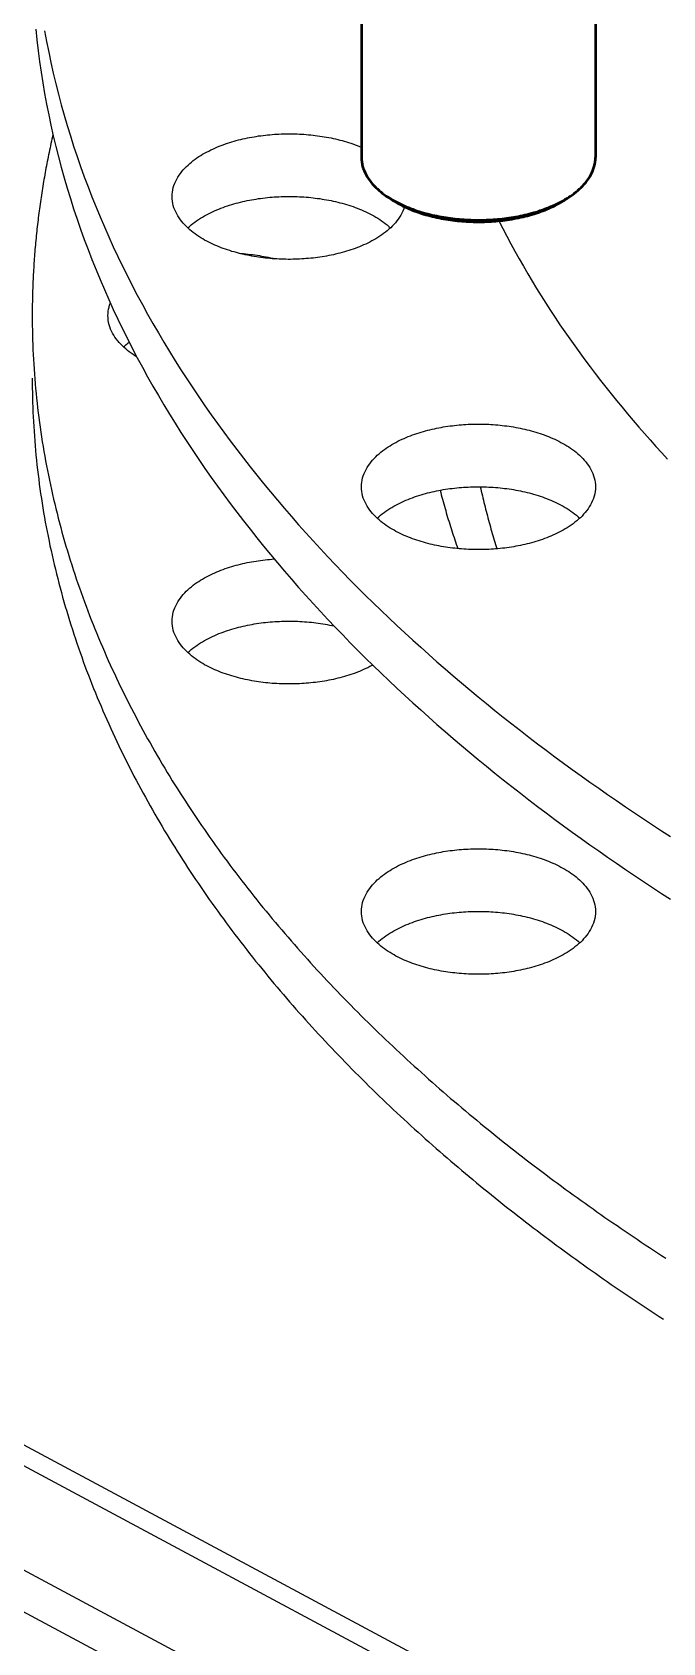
# Model space of a CAD drawing. Header units: millimetres. Extents: x 0 to 841, y 0 to 594.
# Drawn here: x 189.7 to 223.1, y 231.2 to 316.6 of the extents above; entities that cross this region are included whole.
import ezdxf

# ---------------------------------------------------------------- set-up
doc = ezdxf.new("R2010")
doc.units = ezdxf.units.MM
doc.layers.add('FINA', color=7, linetype='CONTINUOUS', lineweight=25)
doc.layers.add('VIS', color=7, linetype='CONTINUOUS', lineweight=50)

msp = doc.modelspace()

# ---------------------------------------------------------------- linework, layer by layer
at = {"layer": 'FINA'}
for points in [[(207.102, 332.554), (207.102, 309.995)], [(219.498, 332.554), (219.498, 309.995)], [(189.85, 316.789), (189.909, 316.218), (189.975, 315.649), (190.048, 315.08), (190.13, 314.512), (190.219, 313.946), (190.315, 313.381), (190.419, 312.817), (190.53, 312.254), (190.648, 311.693), (190.774, 311.134), (190.907, 310.576), (191.047, 310.02), (191.194, 309.466), (191.349, 308.913), (191.51, 308.363), (191.678, 307.815), (191.852, 307.268), (192.034, 306.724), (192.222, 306.183), (192.416, 305.643), (192.617, 305.106), (192.825, 304.572), (193.038, 304.039), (193.258, 303.51), (193.484, 302.983), (193.716, 302.458), (193.953, 301.936), (194.197, 301.417), (194.446, 300.901), (194.701, 300.387), (194.961, 299.876), (195.227, 299.368), (195.498, 298.863), (195.775, 298.36), (196.056, 297.861), (196.343, 297.364), (196.635, 296.87), (196.931, 296.38), (197.233, 295.892), (197.539, 295.407), (197.85, 294.925), (198.166, 294.446), (198.486, 293.971), (198.81, 293.498), (199.139, 293.028), (199.472, 292.561), (199.809, 292.097), (200.15, 291.636), (200.495, 291.178), (200.845, 290.724), (201.198, 290.272), (201.555, 289.823), (201.915, 289.377), (202.28, 288.934), (202.648, 288.495), (203.019, 288.058), (203.394, 287.624), (203.773, 287.193), (204.154, 286.765), (204.539, 286.34), (204.927, 285.918), (205.319, 285.499), (205.713, 285.083), (206.111, 284.669), (206.511, 284.259), (206.914, 283.851), (207.321, 283.447), (207.73, 283.045), (208.142, 282.646), (208.556, 282.249), (208.973, 281.856), (209.393, 281.465), (209.816, 281.078), (210.241, 280.693), (210.668, 280.31), (211.098, 279.931), (211.53, 279.554), (211.965, 279.18), (212.401, 278.808), (212.841, 278.439), (213.282, 278.073), (213.725, 277.71), (214.171, 277.349), (214.619, 276.991), (215.069, 276.635), (215.52, 276.282), (215.974, 275.931), (216.43, 275.583), (216.888, 275.238), (217.347, 274.895), (217.809, 274.554), (218.272, 274.216), (218.737, 273.881), (219.204, 273.548), (219.672, 273.217), (220.143, 272.889), (220.615, 272.563), (221.088, 272.24), (221.563, 271.919), (222.04, 271.6), (222.518, 271.284), (222.998, 270.97), (223.48, 270.658)], [(190.315, 316.703), (190.419, 316.139), (190.53, 315.576), (190.648, 315.015), (190.774, 314.456), (190.907, 313.898), (191.047, 313.342), (191.194, 312.788), (191.349, 312.235), (191.51, 311.685), (191.678, 311.137), (191.852, 310.59), (192.034, 310.046), (192.222, 309.505), (192.416, 308.965), (192.617, 308.428), (192.825, 307.894), (193.038, 307.361), (193.258, 306.832), (193.484, 306.305), (193.716, 305.78), (193.953, 305.258), (194.197, 304.739), (194.446, 304.223), (194.701, 303.709), (194.961, 303.198), (195.227, 302.69), (195.498, 302.185), (195.775, 301.682), (196.056, 301.183), (196.343, 300.686), (196.635, 300.192), (196.931, 299.702), (197.233, 299.214), (197.539, 298.729), (197.85, 298.247), (198.166, 297.768), (198.486, 297.293), (198.81, 296.82), (199.139, 296.35), (199.472, 295.883), (199.809, 295.419), (200.15, 294.958), (200.495, 294.501), (200.845, 294.046), (201.198, 293.594), (201.555, 293.145), (201.915, 292.699), (202.28, 292.257), (202.648, 291.817), (203.019, 291.38), (203.394, 290.946), (203.773, 290.515), (204.154, 290.087), (204.539, 289.662), (204.927, 289.24), (205.319, 288.821), (205.713, 288.405), (206.111, 287.991), (206.511, 287.581), (206.914, 287.173), (207.321, 286.769), (207.73, 286.367), (208.142, 285.968), (208.556, 285.572), (208.973, 285.178), (209.393, 284.787), (209.816, 284.4), (210.241, 284.015), (210.668, 283.632), (211.098, 283.253), (211.53, 282.876), (211.965, 282.502), (212.401, 282.13), (212.841, 281.761), (213.282, 281.395), (213.725, 281.032), (214.171, 280.671), (214.619, 280.313), (215.069, 279.957), (215.52, 279.604), (215.974, 279.253), (216.43, 278.905), (216.888, 278.56), (217.347, 278.217), (217.809, 277.876), (218.272, 277.538), (218.737, 277.203), (219.204, 276.87), (219.672, 276.539), (220.143, 276.211), (220.615, 275.885), (221.088, 275.562), (221.563, 275.241), (222.04, 274.922), (222.518, 274.606), (222.998, 274.292), (223.48, 273.98)], [(190.759, 311.2), (190.732, 311.082), (190.705, 310.964), (190.679, 310.846), (190.653, 310.728), (190.627, 310.609), (190.602, 310.491), (190.577, 310.373), (190.552, 310.254), (190.528, 310.136), (190.504, 310.017), (190.48, 309.898), (190.457, 309.78), (190.434, 309.661), (190.411, 309.542), (190.388, 309.423), (190.366, 309.304), (190.345, 309.185), (190.323, 309.066), (190.302, 308.947), (190.281, 308.828), (190.261, 308.708), (190.241, 308.589), (190.221, 308.47), (190.202, 308.35), (190.183, 308.231), (190.164, 308.111), (190.145, 307.992), (190.127, 307.872), (190.11, 307.752), (190.092, 307.632), (190.075, 307.513), (190.058, 307.393), (190.042, 307.273), (190.026, 307.153), (190.01, 307.033), (189.995, 306.913), (189.98, 306.793), (189.965, 306.673), (189.951, 306.553), (189.937, 306.432), (189.923, 306.312), (189.91, 306.192), (189.897, 306.072), (189.884, 305.951), (189.872, 305.831), (189.86, 305.711), (189.848, 305.59), (189.837, 305.47), (189.826, 305.349), (189.816, 305.229), (189.805, 305.108), (189.796, 304.987), (189.786, 304.867), (189.777, 304.746), (189.768, 304.625), (189.759, 304.505), (189.751, 304.384), (189.743, 304.263), (189.736, 304.142), (189.729, 304.022), (189.722, 303.901), (189.716, 303.78), (189.71, 303.659), (189.704, 303.538), (189.698, 303.417), (189.693, 303.297), (189.689, 303.176), (189.684, 303.055), (189.68, 302.934), (189.677, 302.813), (189.673, 302.692), (189.67, 302.571), (189.668, 302.45), (189.665, 302.329), (189.664, 302.208), (189.662, 302.087), (189.661, 301.966), (189.66, 301.845), (189.659, 301.724), (189.659, 301.603)], [(197.07, 307.915), (197.074, 308.035), (197.087, 308.155), (197.107, 308.274), (197.134, 308.392), (197.169, 308.507), (197.211, 308.62), (197.259, 308.731), (197.314, 308.838), (197.374, 308.943), (197.438, 309.045), (197.508, 309.143), (197.582, 309.238), (197.659, 309.331), (197.74, 309.42), (197.825, 309.506), (197.912, 309.589), (198.002, 309.67), (198.094, 309.747), (198.189, 309.822), (198.286, 309.894), (198.384, 309.964), (198.484, 310.031), (198.586, 310.095), (198.689, 310.158), (198.794, 310.218), (198.9, 310.275), (199.007, 310.331), (199.115, 310.385), (199.224, 310.436), (199.334, 310.486), (199.444, 310.534), (199.556, 310.58), (199.668, 310.624), (199.781, 310.666), (199.895, 310.706), (200.009, 310.745), (200.123, 310.782), (200.239, 310.818), (200.354, 310.852), (200.471, 310.884), (200.587, 310.915), (200.704, 310.945), (200.821, 310.972), (200.939, 310.999), (201.057, 311.024), (201.175, 311.047), (201.294, 311.069), (201.413, 311.09), (201.532, 311.109), (201.651, 311.127), (201.77, 311.144), (201.89, 311.159), (202.01, 311.173), (202.13, 311.186), (202.25, 311.197), (202.37, 311.208), (202.49, 311.216), (202.61, 311.224), (202.731, 311.23), (202.851, 311.235), (202.972, 311.239), (203.092, 311.241), (203.213, 311.243), (203.334, 311.243), (203.454, 311.241), (203.575, 311.239), (203.695, 311.235), (203.816, 311.23), (203.936, 311.223), (204.057, 311.216), (204.177, 311.207), (204.297, 311.197), (204.417, 311.185), (204.537, 311.172), (204.657, 311.158), (204.776, 311.143), (204.896, 311.126), (205.015, 311.108), (205.134, 311.088), (205.253, 311.068), (205.371, 311.045), (205.489, 311.022), (205.607, 310.997), (205.725, 310.97), (205.842, 310.942), (205.959, 310.913), (206.076, 310.882), (206.192, 310.849), (206.308, 310.815), (206.423, 310.78), (206.537, 310.742), (206.652, 310.703), (206.765, 310.663), (206.878, 310.62), (206.99, 310.576), (207.102, 310.53)], [(207.102, 309.995), (207.106, 309.874), (207.118, 309.754), (207.138, 309.635), (207.166, 309.518), (207.201, 309.402), (207.243, 309.289), (207.291, 309.178), (207.346, 309.07), (207.406, 308.966), (207.471, 308.864), (207.54, 308.765), (207.614, 308.67), (207.692, 308.577), (207.773, 308.488), (207.858, 308.402), (207.945, 308.319), (208.035, 308.238), (208.128, 308.161), (208.223, 308.086), (208.32, 308.014), (208.418, 307.944), (208.519, 307.877)], [(218.081, 307.877), (218.181, 307.944), (218.28, 308.014), (218.377, 308.086), (218.472, 308.161), (218.564, 308.238), (218.654, 308.319), (218.742, 308.402), (218.826, 308.488), (218.908, 308.577), (218.985, 308.67), (219.059, 308.765), (219.129, 308.864), (219.194, 308.966), (219.254, 309.07), (219.309, 309.178), (219.357, 309.289), (219.399, 309.402), (219.434, 309.518), (219.462, 309.635), (219.482, 309.754), (219.494, 309.874), (219.498, 309.995)], [(207.651, 305.562), (207.545, 305.506), (207.437, 305.452), (207.328, 305.4), (207.218, 305.35), (207.107, 305.302), (206.996, 305.256), (206.884, 305.212), (206.771, 305.169), (206.657, 305.128), (206.543, 305.089), (206.428, 305.052), (206.313, 305.016), (206.197, 304.982), (206.081, 304.949), (205.965, 304.918), (205.848, 304.889), (205.73, 304.861), (205.613, 304.834), (205.495, 304.809), (205.376, 304.785), (205.258, 304.763), (205.139, 304.742), (205.02, 304.723), (204.9, 304.705), (204.781, 304.688), (204.661, 304.672), (204.542, 304.658), (204.422, 304.645), (204.301, 304.634), (204.181, 304.623), (204.061, 304.614), (203.941, 304.607), (203.82, 304.6), (203.7, 304.595), (203.579, 304.591), (203.458, 304.589), (203.338, 304.587), (203.217, 304.587), (203.096, 304.588), (202.976, 304.591), (202.855, 304.595), (202.735, 304.6), (202.614, 304.606), (202.494, 304.613), (202.373, 304.622), (202.253, 304.632), (202.133, 304.643), (202.013, 304.656), (201.893, 304.67), (201.774, 304.685), (201.654, 304.702), (201.535, 304.72), (201.416, 304.739), (201.297, 304.76), (201.178, 304.782), (201.06, 304.806), (200.942, 304.831), (200.824, 304.857), (200.707, 304.885), (200.59, 304.914), (200.473, 304.945), (200.357, 304.977), (200.241, 305.011), (200.126, 305.047), (200.011, 305.084), (199.897, 305.123), (199.783, 305.163), (199.67, 305.205), (199.558, 305.249), (199.446, 305.295), (199.335, 305.343), (199.225, 305.393), (199.116, 305.444), (199.008, 305.498), (198.901, 305.554), (198.795, 305.611), (198.691, 305.671), (198.587, 305.734), (198.486, 305.798), (198.385, 305.866), (198.287, 305.935), (198.19, 306.007), (198.095, 306.082), (198.003, 306.16), (197.913, 306.24), (197.826, 306.323), (197.741, 306.409), (197.66, 306.499), (197.582, 306.591), (197.508, 306.686), (197.439, 306.785), (197.374, 306.886), (197.314, 306.991), (197.26, 307.099), (197.211, 307.209), (197.169, 307.323), (197.134, 307.438), (197.107, 307.555), (197.087, 307.674), (197.074, 307.794), (197.07, 307.915)], [(197.898, 306.254), (197.987, 306.335), (198.08, 306.413), (198.174, 306.488), (198.271, 306.561), (198.369, 306.631), (198.47, 306.699), (198.571, 306.764), (198.675, 306.827), (198.779, 306.887), (198.885, 306.946), (198.992, 307.002), (199.1, 307.056), (199.21, 307.108), (199.32, 307.158), (199.431, 307.206), (199.542, 307.252), (199.655, 307.297), (199.768, 307.339), (199.882, 307.38), (199.996, 307.419), (200.111, 307.457), (200.227, 307.492), (200.343, 307.527), (200.459, 307.559), (200.576, 307.59), (200.693, 307.62), (200.811, 307.648), (200.929, 307.674), (201.047, 307.7), (201.165, 307.723), (201.284, 307.746), (201.403, 307.766), (201.523, 307.786), (201.642, 307.804), (201.762, 307.821), (201.882, 307.836), (202.002, 307.85), (202.122, 307.863), (202.242, 307.875), (202.363, 307.885), (202.483, 307.894), (202.604, 307.902), (202.725, 307.908), (202.846, 307.913), (202.966, 307.917), (203.087, 307.919), (203.208, 307.921), (203.329, 307.921), (203.45, 307.919), (203.571, 307.917), (203.692, 307.913), (203.813, 307.908), (203.933, 307.902), (204.054, 307.894), (204.174, 307.885), (204.295, 307.875), (204.415, 307.863), (204.536, 307.85), (204.656, 307.836), (204.775, 307.821), (204.895, 307.804), (205.015, 307.786), (205.134, 307.766), (205.253, 307.746), (205.372, 307.723), (205.491, 307.7), (205.609, 307.674), (205.727, 307.648), (205.844, 307.62), (205.962, 307.59), (206.078, 307.559), (206.195, 307.527), (206.311, 307.492), (206.426, 307.457), (206.541, 307.419), (206.656, 307.38), (206.769, 307.339), (206.883, 307.297), (206.995, 307.252), (207.107, 307.206), (207.218, 307.158), (207.328, 307.108), (207.437, 307.056), (207.545, 307.002), (207.652, 306.946), (207.758, 306.887), (207.863, 306.827), (207.966, 306.764), (208.068, 306.699), (208.168, 306.631), (208.266, 306.561), (208.363, 306.488), (208.458, 306.413), (208.55, 306.335), (208.64, 306.254)], [(208.519, 307.877), (208.621, 307.813), (208.724, 307.75), (208.829, 307.69), (208.934, 307.632), (209.041, 307.577), (209.15, 307.523), (209.259, 307.472), (209.369, 307.422), (209.479, 307.374), (209.591, 307.329), (209.703, 307.285), (209.816, 307.242), (209.93, 307.202), (210.044, 307.163), (210.159, 307.126), (210.274, 307.091), (210.39, 307.057), (210.506, 307.024), (210.623, 306.994), (210.74, 306.964), (210.857, 306.936), (210.975, 306.91), (211.093, 306.885), (211.211, 306.862), (211.33, 306.84), (211.449, 306.819), (211.568, 306.8), (211.687, 306.782), (211.806, 306.765), (211.926, 306.75), (212.046, 306.736), (212.166, 306.723), (212.286, 306.712), (212.406, 306.702), (212.526, 306.693), (212.647, 306.686), (212.767, 306.679), (212.888, 306.674), (213.008, 306.671), (213.129, 306.668), (213.249, 306.667), (213.37, 306.667), (213.491, 306.669), (213.611, 306.671), (213.732, 306.675), (213.852, 306.68), (213.973, 306.687), (214.093, 306.694), (214.213, 306.703), (214.334, 306.714), (214.454, 306.725), (214.574, 306.738), (214.693, 306.752), (214.813, 306.768), (214.932, 306.785), (215.052, 306.803), (215.171, 306.822), (215.289, 306.843), (215.408, 306.866), (215.526, 306.889), (215.644, 306.914), (215.762, 306.941), (215.879, 306.969), (215.996, 306.998), (216.113, 307.03), (216.229, 307.062), (216.345, 307.096), (216.46, 307.132), (216.574, 307.169), (216.689, 307.209), (216.802, 307.249), (216.915, 307.292), (217.027, 307.336), (217.139, 307.382), (217.249, 307.43), (217.359, 307.48), (217.468, 307.532), (217.576, 307.586), (217.683, 307.642)], [(208.744, 307.731), (208.519, 307.877)], [(208.635, 307.804), (208.653, 307.792), (208.671, 307.779), (208.689, 307.767), (208.707, 307.755), (208.725, 307.743), (208.744, 307.731)], [(208.744, 307.731), (208.846, 307.666), (208.95, 307.604), (209.055, 307.544), (209.162, 307.486), (209.269, 307.431), (209.378, 307.378), (209.488, 307.327), (209.598, 307.278), (209.71, 307.231), (209.822, 307.185), (209.936, 307.142), (210.049, 307.101), (210.164, 307.062), (210.279, 307.024), (210.394, 306.988), (210.511, 306.954), (210.627, 306.921), (210.744, 306.89), (210.862, 306.86), (210.979, 306.833), (211.098, 306.806), (211.216, 306.782), (211.335, 306.758), (211.454, 306.736), (211.573, 306.716), (211.693, 306.697), (211.813, 306.68), (211.933, 306.664), (212.053, 306.649), (212.173, 306.636), (212.294, 306.624), (212.414, 306.613), (212.535, 306.604), (212.656, 306.597), (212.777, 306.59), (212.898, 306.585), (213.019, 306.581), (213.14, 306.579), (213.261, 306.578), (213.382, 306.578), (213.503, 306.58), (213.624, 306.582), (213.745, 306.587), (213.866, 306.592), (213.987, 306.599), (214.108, 306.607), (214.228, 306.617), (214.349, 306.628), (214.469, 306.64), (214.59, 306.654), (214.71, 306.669), (214.83, 306.686), (214.95, 306.704), (215.069, 306.723), (215.188, 306.744), (215.307, 306.766), (215.426, 306.79), (215.544, 306.816), (215.662, 306.842), (215.78, 306.871), (215.897, 306.901), (216.014, 306.932), (216.131, 306.966), (216.247, 307.001), (216.362, 307.037), (216.477, 307.075), (216.591, 307.116), (216.705, 307.158), (216.818, 307.201), (216.93, 307.247), (217.041, 307.295), (217.151, 307.345), (217.261, 307.396), (217.369, 307.45), (217.476, 307.506)], [(217.476, 307.506), (217.541, 307.542), (217.605, 307.578), (217.669, 307.615), (217.732, 307.652), (217.794, 307.691), (217.856, 307.731)], [(217.683, 307.642), (217.75, 307.679), (217.818, 307.717), (217.884, 307.755), (217.95, 307.795), (218.016, 307.836), (218.081, 307.877)], [(217.856, 307.731), (218.081, 307.877)], [(217.856, 307.731), (217.874, 307.743), (217.893, 307.755), (217.911, 307.767), (217.929, 307.779), (217.947, 307.792), (217.965, 307.804)], [(209.385, 307.374), (209.345, 307.259), (209.299, 307.145), (209.246, 307.035), (209.188, 306.927), (209.124, 306.823), (209.055, 306.722), (208.981, 306.624), (208.904, 306.529), (208.823, 306.438), (208.738, 306.349), (208.65, 306.264), (208.56, 306.181), (208.466, 306.102), (208.371, 306.025), (208.273, 305.952), (208.174, 305.88), (208.072, 305.812), (207.969, 305.746), (207.865, 305.682), (207.759, 305.621), (207.651, 305.562)], [(214.38, 306.631), (214.587, 306.224), (214.797, 305.818), (215.012, 305.415), (215.231, 305.014), (215.453, 304.615), (215.679, 304.218), (215.909, 303.823), (216.143, 303.431), (216.38, 303.04), (216.621, 302.652), (216.865, 302.266), (217.113, 301.882), (217.364, 301.501), (217.618, 301.121), (217.876, 300.744), (218.137, 300.369), (218.401, 299.996), (218.668, 299.626), (218.938, 299.257), (219.211, 298.891), (219.487, 298.527), (219.766, 298.166), (220.048, 297.806), (220.333, 297.449), (220.621, 297.094), (220.911, 296.741), (221.204, 296.391), (221.499, 296.042), (221.797, 295.696), (222.098, 295.352), (222.401, 295.01), (222.706, 294.671), (223.014, 294.333), (223.324, 293.998)], [(214.38, 306.631), (214.587, 306.224), (214.797, 305.818), (215.012, 305.415), (215.231, 305.014), (215.453, 304.615), (215.679, 304.218), (215.909, 303.823), (216.143, 303.431), (216.38, 303.04), (216.621, 302.652), (216.865, 302.266), (217.113, 301.882), (217.364, 301.501), (217.618, 301.121), (217.876, 300.744), (218.137, 300.369), (218.401, 299.996), (218.668, 299.626), (218.938, 299.257), (219.211, 298.891), (219.487, 298.527), (219.766, 298.166), (220.048, 297.806), (220.333, 297.449), (220.621, 297.094), (220.911, 296.741), (221.204, 296.391), (221.499, 296.042), (221.797, 295.696), (222.098, 295.352), (222.401, 295.01), (222.706, 294.671), (223.014, 294.333), (223.324, 293.998)], [(200.621, 304.906), (200.741, 304.898), (200.86, 304.888), (200.98, 304.877), (201.099, 304.864), (201.218, 304.851), (201.337, 304.836), (201.456, 304.82), (201.575, 304.802), (201.694, 304.783), (201.812, 304.763), (201.93, 304.741), (202.048, 304.718), (202.165, 304.694), (202.282, 304.668), (202.399, 304.641), (202.516, 304.612)], [(72.531, 304.371), (336.531, 162.631)], [(71.5, 303.818), (335.5, 162.077)], [(189.659, 301.603), (189.66, 301.345), (189.662, 301.086), (189.666, 300.828), (189.672, 300.57), (189.679, 300.312), (189.688, 300.053), (189.698, 299.795), (189.71, 299.537), (189.723, 299.279), (189.739, 299.021), (189.755, 298.764), (189.773, 298.506), (189.793, 298.248), (189.814, 297.991), (189.837, 297.734), (189.862, 297.476), (189.888, 297.219), (189.916, 296.963), (189.945, 296.706), (189.975, 296.45), (190.008, 296.193), (190.042, 295.937), (190.077, 295.681), (190.114, 295.426), (190.152, 295.17), (190.192, 294.915), (190.234, 294.66), (190.277, 294.405), (190.321, 294.151), (190.367, 293.897), (190.415, 293.643), (190.464, 293.389), (190.514, 293.136), (190.566, 292.883), (190.62, 292.63), (190.675, 292.378), (190.731, 292.126), (190.789, 291.874), (190.849, 291.623), (190.91, 291.371), (190.972, 291.121), (191.036, 290.87), (191.101, 290.62), (191.167, 290.371), (191.236, 290.122), (191.305, 289.873), (191.376, 289.625), (191.448, 289.377), (191.522, 289.129), (191.597, 288.882), (191.673, 288.635), (191.751, 288.389), (191.83, 288.143), (191.911, 287.897), (191.993, 287.652), (192.076, 287.408), (192.16, 287.164), (192.246, 286.92), (192.333, 286.677), (192.422, 286.434), (192.512, 286.192), (192.603, 285.95), (192.695, 285.709), (192.789, 285.468), (192.884, 285.228), (192.98, 284.988), (193.078, 284.749), (193.176, 284.511), (193.276, 284.272), (193.377, 284.035), (193.48, 283.798), (193.584, 283.561), (193.688, 283.325), (193.794, 283.089), (193.902, 282.854), (194.01, 282.62), (194.12, 282.386), (194.23, 282.153), (194.342, 281.92), (194.455, 281.687), (194.57, 281.456), (194.685, 281.225), (194.801, 280.994), (194.919, 280.764), (195.038, 280.535), (195.157, 280.306), (195.278, 280.077), (195.4, 279.85), (195.523, 279.623), (195.647, 279.396), (195.773, 279.17), (195.899, 278.945), (196.026, 278.72), (196.154, 278.496), (196.284, 278.272), (196.414, 278.049), (196.545, 277.827), (196.678, 277.605), (196.811, 277.384), (196.945, 277.163), (197.081, 276.943), (197.217, 276.724), (197.354, 276.505), (197.492, 276.286), (197.632, 276.069), (197.772, 275.852), (197.913, 275.635), (198.055, 275.42), (198.198, 275.204), (198.341, 274.99), (198.486, 274.776), (198.632, 274.562), (198.778, 274.35), (198.925, 274.138), (199.074, 273.926), (199.223, 273.715), (199.373, 273.505), (199.524, 273.295), (199.675, 273.086), (199.828, 272.877), (199.981, 272.669), (200.135, 272.462), (200.29, 272.256), (200.446, 272.05), (200.603, 271.844), (200.76, 271.639), (200.918, 271.435), (201.077, 271.231), (201.237, 271.028), (201.397, 270.826), (201.559, 270.624), (201.721, 270.423), (201.883, 270.223), (202.047, 270.023), (202.211, 269.823), (202.376, 269.624), (202.542, 269.426), (202.708, 269.229), (202.876, 269.032), (203.044, 268.836), (203.212, 268.64), (203.381, 268.445), (203.551, 268.25), (203.722, 268.056), (203.893, 267.863), (204.065, 267.67), (204.238, 267.478), (204.411, 267.287), (204.585, 267.096), (204.76, 266.905), (204.935, 266.716), (205.111, 266.526), (205.288, 266.338), (205.465, 266.15), (205.643, 265.963), (205.821, 265.776), (206, 265.59), (206.18, 265.404), (206.36, 265.219), (206.541, 265.034), (206.722, 264.851), (206.904, 264.667), (207.087, 264.485), (207.27, 264.303), (207.454, 264.121), (207.638, 263.94), (207.823, 263.76), (208.009, 263.58), (208.195, 263.401), (208.381, 263.222), (208.568, 263.044), (208.756, 262.866), (208.944, 262.689), (209.133, 262.513), (209.322, 262.337), (209.512, 262.162), (209.702, 261.987), (209.893, 261.813), (210.084, 261.64), (210.276, 261.467), (210.469, 261.294), (210.661, 261.122), (210.855, 260.951), (211.048, 260.78), (211.243, 260.61), (211.437, 260.44), (211.633, 260.271), (211.828, 260.102), (212.025, 259.934), (212.221, 259.767), (212.418, 259.6), (212.616, 259.433), (212.814, 259.268), (213.012, 259.102), (213.211, 258.937), (213.411, 258.773), (213.611, 258.609), (213.811, 258.446), (214.011, 258.284), (214.213, 258.121), (214.414, 257.96), (214.616, 257.799), (214.818, 257.638), (215.021, 257.478), (215.224, 257.319), (215.428, 257.16), (215.632, 257.001), (215.836, 256.843), (216.041, 256.686), (216.246, 256.529), (216.452, 256.373), (216.658, 256.217), (216.864, 256.061), (217.071, 255.907), (217.278, 255.752), (217.486, 255.598), (217.694, 255.445), (217.902, 255.292), (218.11, 255.14), (218.319, 254.988), (218.529, 254.837), (218.738, 254.686), (218.949, 254.536), (219.159, 254.386), (219.37, 254.236), (219.581, 254.088), (219.792, 253.939), (220.004, 253.791), (220.216, 253.644), (220.429, 253.497), (220.642, 253.351), (220.855, 253.205), (221.068, 253.059), (221.282, 252.914), (221.496, 252.77), (221.711, 252.626), (221.926, 252.483), (222.141, 252.34), (222.356, 252.197), (222.572, 252.055), (222.788, 251.913), (223.004, 251.772), (223.221, 251.631)], [(193.67, 301.603), (193.674, 301.718), (193.685, 301.832), (193.703, 301.945), (193.728, 302.057), (193.76, 302.167), (193.798, 302.276)], [(195.204, 299.411), (195.101, 299.476), (195, 299.543), (194.901, 299.613), (194.803, 299.685), (194.707, 299.76), (194.614, 299.838), (194.523, 299.918), (194.434, 300.002), (194.349, 300.088), (194.267, 300.178), (194.188, 300.271), (194.114, 300.366), (194.043, 300.465), (193.977, 300.568), (193.917, 300.673), (193.862, 300.781), (193.813, 300.892), (193.77, 301.006), (193.735, 301.123), (193.707, 301.241), (193.686, 301.361), (193.674, 301.481), (193.67, 301.603)], [(194.497, 299.942), (194.545, 299.986), (194.595, 300.03), (194.644, 300.072), (194.695, 300.114), (194.746, 300.155), (194.798, 300.195)], [(71.5, 298.281), (335.5, 156.541)], [(71.5, 298.281), (335.5, 156.541)], [(189.659, 298.281), (189.66, 298.025), (189.662, 297.77), (189.666, 297.514), (189.672, 297.259), (189.679, 297.003), (189.687, 296.748), (189.697, 296.492), (189.709, 296.237), (189.722, 295.982), (189.737, 295.726), (189.753, 295.471), (189.771, 295.216), (189.79, 294.961), (189.811, 294.707), (189.834, 294.452), (189.858, 294.198), (189.883, 293.943), (189.91, 293.689), (189.939, 293.435), (189.969, 293.181), (190, 292.928), (190.034, 292.674), (190.068, 292.421), (190.104, 292.168), (190.142, 291.915), (190.181, 291.663), (190.222, 291.41), (190.264, 291.158), (190.308, 290.906), (190.353, 290.655), (190.399, 290.403), (190.447, 290.152), (190.497, 289.901), (190.548, 289.651), (190.6, 289.401), (190.654, 289.151), (190.709, 288.901), (190.766, 288.652), (190.824, 288.403), (190.884, 288.155), (190.945, 287.907), (191.007, 287.659), (191.071, 287.411), (191.137, 287.164), (191.203, 286.917), (191.271, 286.671), (191.341, 286.425), (191.412, 286.179), (191.484, 285.934), (191.557, 285.689), (191.632, 285.445), (191.708, 285.201), (191.786, 284.957), (191.865, 284.714), (191.945, 284.472), (192.027, 284.229), (192.11, 283.988), (192.194, 283.746), (192.279, 283.505), (192.366, 283.265), (192.454, 283.025), (192.543, 282.786), (192.634, 282.547), (192.726, 282.308), (192.819, 282.07), (192.913, 281.832), (193.009, 281.595), (193.106, 281.359), (193.204, 281.123), (193.303, 280.887), (193.403, 280.652), (193.505, 280.418), (193.608, 280.184), (193.712, 279.95), (193.817, 279.717), (193.924, 279.485), (194.031, 279.253), (194.14, 279.021), (194.249, 278.791), (194.36, 278.56), (194.472, 278.331), (194.586, 278.101), (194.7, 277.873), (194.815, 277.645), (194.932, 277.417), (195.049, 277.19), (195.168, 276.964), (195.288, 276.738), (195.408, 276.513), (195.53, 276.288), (195.653, 276.064), (195.777, 275.84), (195.902, 275.617), (196.028, 275.395), (196.155, 275.173), (196.283, 274.952), (196.412, 274.731), (196.542, 274.511), (196.673, 274.291), (196.804, 274.072), (196.937, 273.854), (197.071, 273.636), (197.206, 273.419), (197.342, 273.203), (197.478, 272.987), (197.616, 272.771), (197.754, 272.556), (197.894, 272.342), (198.034, 272.129), (198.175, 271.916), (198.318, 271.703), (198.461, 271.491), (198.605, 271.28), (198.749, 271.069), (198.895, 270.859), (199.041, 270.65), (199.189, 270.441), (199.337, 270.233), (199.486, 270.025), (199.636, 269.818), (199.787, 269.612), (199.938, 269.406), (200.09, 269.2), (200.243, 268.996), (200.397, 268.792), (200.552, 268.588), (200.708, 268.385), (200.864, 268.183), (201.021, 267.981), (201.179, 267.78), (201.337, 267.58), (201.496, 267.38), (201.657, 267.181), (201.817, 266.982), (201.979, 266.784), (202.141, 266.586), (202.304, 266.389), (202.468, 266.193), (202.632, 265.997), (202.797, 265.802), (202.963, 265.608), (203.129, 265.414), (203.297, 265.22), (203.464, 265.027), (203.633, 264.835), (203.802, 264.644), (203.972, 264.453), (204.142, 264.262), (204.314, 264.072), (204.485, 263.883), (204.658, 263.694), (204.831, 263.506), (205.005, 263.319), (205.179, 263.132), (205.354, 262.946), (205.529, 262.76), (205.706, 262.575), (205.882, 262.39), (206.06, 262.206), (206.238, 262.022), (206.416, 261.839), (206.595, 261.657), (206.775, 261.475), (206.955, 261.294), (207.136, 261.114), (207.318, 260.934), (207.5, 260.754), (207.682, 260.575), (207.865, 260.397), (208.049, 260.219), (208.233, 260.042), (208.418, 259.865), (208.603, 259.689), (208.789, 259.513), (208.975, 259.338), (209.162, 259.164), (209.349, 258.99), (209.537, 258.817), (209.726, 258.644), (209.914, 258.472), (210.104, 258.3), (210.294, 258.129), (210.484, 257.958), (210.675, 257.788), (210.866, 257.619), (211.058, 257.45), (211.25, 257.281), (211.443, 257.113), (211.636, 256.946), (211.83, 256.779), (212.024, 256.613), (212.218, 256.447), (212.413, 256.282), (212.609, 256.117), (212.805, 255.953), (213.001, 255.79), (213.198, 255.626), (213.395, 255.464), (213.593, 255.302), (213.791, 255.14), (213.99, 254.979), (214.188, 254.819), (214.388, 254.659), (214.588, 254.499), (214.788, 254.34), (214.988, 254.182), (215.189, 254.024), (215.391, 253.867), (215.593, 253.71), (215.795, 253.553), (215.997, 253.398), (216.2, 253.242), (216.404, 253.087), (216.607, 252.933), (216.811, 252.779), (217.016, 252.626), (217.221, 252.473), (217.426, 252.32), (217.632, 252.169), (217.838, 252.017), (218.044, 251.866), (218.251, 251.716), (218.458, 251.566), (218.665, 251.417), (218.873, 251.268), (219.081, 251.119), (219.289, 250.971), (219.498, 250.824), (219.707, 250.677), (219.917, 250.53), (220.126, 250.384), (220.336, 250.239), (220.547, 250.094), (220.758, 249.949), (220.969, 249.805), (221.18, 249.661), (221.392, 249.518), (221.604, 249.376), (221.816, 249.233), (222.029, 249.092), (222.242, 248.95), (222.455, 248.809), (222.669, 248.669), (222.883, 248.529), (223.097, 248.39)], [(71.5, 296.066), (335.5, 154.326)], [(207.102, 292.523), (207.106, 292.644), (207.118, 292.764), (207.138, 292.883), (207.165, 293), (207.2, 293.115), (207.242, 293.228), (207.29, 293.339), (207.345, 293.446), (207.404, 293.551), (207.469, 293.652), (207.539, 293.751), (207.612, 293.846), (207.69, 293.939), (207.771, 294.028), (207.855, 294.114), (207.942, 294.197), (208.032, 294.277), (208.125, 294.355), (208.219, 294.43), (208.316, 294.502), (208.414, 294.571), (208.514, 294.638), (208.616, 294.703), (208.719, 294.765), (208.824, 294.825), (208.929, 294.883), (209.036, 294.939), (209.144, 294.992), (209.253, 295.044), (209.363, 295.094), (209.473, 295.141), (209.585, 295.187), (209.697, 295.231), (209.81, 295.274), (209.923, 295.314), (210.037, 295.353), (210.152, 295.39), (210.267, 295.426), (210.383, 295.46), (210.499, 295.492), (210.615, 295.523), (210.732, 295.552), (210.85, 295.58), (210.967, 295.607), (211.085, 295.632), (211.203, 295.655), (211.322, 295.677), (211.44, 295.698), (211.559, 295.717), (211.678, 295.735), (211.798, 295.752), (211.917, 295.767), (212.037, 295.781), (212.157, 295.794), (212.277, 295.806), (212.397, 295.816), (212.517, 295.825), (212.637, 295.832), (212.758, 295.839), (212.878, 295.844), (212.999, 295.847), (213.119, 295.85), (213.24, 295.851), (213.36, 295.851), (213.481, 295.85), (213.601, 295.847), (213.722, 295.844), (213.842, 295.839), (213.962, 295.832), (214.083, 295.825), (214.203, 295.816), (214.323, 295.806), (214.443, 295.794), (214.563, 295.781), (214.682, 295.767), (214.802, 295.752), (214.921, 295.735), (215.04, 295.717), (215.159, 295.698), (215.278, 295.677), (215.397, 295.655), (215.515, 295.632), (215.633, 295.607), (215.75, 295.58), (215.867, 295.552), (215.984, 295.523), (216.101, 295.492), (216.217, 295.46), (216.333, 295.426), (216.448, 295.39), (216.562, 295.353), (216.676, 295.314), (216.79, 295.274), (216.903, 295.231), (217.015, 295.187), (217.126, 295.141), (217.237, 295.094), (217.347, 295.044), (217.456, 294.992), (217.564, 294.939), (217.67, 294.883), (217.776, 294.825), (217.881, 294.765), (217.984, 294.703), (218.086, 294.638), (218.186, 294.571), (218.284, 294.502), (218.381, 294.43), (218.475, 294.355), (218.567, 294.277), (218.657, 294.197), (218.744, 294.114), (218.829, 294.028), (218.91, 293.939), (218.987, 293.846), (219.061, 293.751), (219.13, 293.652), (219.195, 293.551), (219.255, 293.446), (219.309, 293.339), (219.358, 293.228), (219.399, 293.115), (219.434, 293), (219.462, 292.883), (219.482, 292.764), (219.494, 292.644), (219.498, 292.523)], [(217.683, 290.17), (217.576, 290.114), (217.468, 290.06), (217.359, 290.009), (217.249, 289.959), (217.138, 289.911), (217.027, 289.865), (216.915, 289.82), (216.802, 289.778), (216.688, 289.737), (216.574, 289.698), (216.459, 289.66), (216.344, 289.625), (216.228, 289.591), (216.112, 289.558), (215.996, 289.527), (215.879, 289.497), (215.761, 289.469), (215.644, 289.443), (215.526, 289.418), (215.407, 289.394), (215.289, 289.372), (215.17, 289.351), (215.051, 289.331), (214.932, 289.313), (214.812, 289.296), (214.693, 289.281), (214.573, 289.267), (214.453, 289.254), (214.333, 289.242), (214.212, 289.232), (214.092, 289.223), (213.972, 289.215), (213.851, 289.209), (213.731, 289.204), (213.61, 289.2), (213.49, 289.197), (213.369, 289.196), (213.248, 289.196), (213.128, 289.197), (213.007, 289.199), (212.886, 289.203), (212.766, 289.208), (212.645, 289.214), (212.525, 289.222), (212.405, 289.231), (212.284, 289.241), (212.164, 289.252), (212.044, 289.265), (211.924, 289.279), (211.805, 289.294), (211.685, 289.311), (211.566, 289.329), (211.447, 289.348), (211.328, 289.369), (211.209, 289.391), (211.091, 289.414), (210.973, 289.439), (210.855, 289.465), (210.738, 289.493), (210.621, 289.523), (210.504, 289.553), (210.388, 289.586), (210.272, 289.62), (210.157, 289.655), (210.042, 289.692), (209.928, 289.731), (209.814, 289.772), (209.701, 289.814), (209.589, 289.858), (209.477, 289.904), (209.367, 289.952), (209.257, 290.001), (209.147, 290.053), (209.039, 290.106), (208.932, 290.162), (208.827, 290.22), (208.722, 290.28), (208.619, 290.342), (208.517, 290.407), (208.416, 290.474), (208.318, 290.544), (208.221, 290.616), (208.126, 290.691), (208.034, 290.768), (207.944, 290.848), (207.857, 290.932), (207.772, 291.018), (207.691, 291.107), (207.613, 291.199), (207.54, 291.295), (207.47, 291.393), (207.405, 291.495), (207.345, 291.6), (207.291, 291.707), (207.243, 291.818), (207.201, 291.931), (207.166, 292.047), (207.138, 292.164), (207.118, 292.283), (207.106, 292.403), (207.102, 292.523)], [(207.929, 290.862), (208.019, 290.943), (208.111, 291.022), (208.205, 291.097), (208.302, 291.17), (208.401, 291.24), (208.501, 291.307), (208.603, 291.373), (208.706, 291.435), (208.811, 291.496), (208.916, 291.554), (209.024, 291.61), (209.132, 291.664), (209.241, 291.716), (209.351, 291.766), (209.462, 291.814), (209.574, 291.861), (209.686, 291.905), (209.799, 291.948), (209.913, 291.988), (210.027, 292.028), (210.142, 292.065), (210.258, 292.101), (210.374, 292.135), (210.49, 292.168), (210.607, 292.199), (210.724, 292.228), (210.842, 292.256), (210.96, 292.283), (211.078, 292.308), (211.197, 292.332), (211.315, 292.354), (211.434, 292.375), (211.554, 292.394), (211.673, 292.413), (211.793, 292.429), (211.913, 292.445), (212.033, 292.459), (212.153, 292.472), (212.274, 292.483), (212.394, 292.494), (212.515, 292.502), (212.635, 292.51), (212.756, 292.516), (212.877, 292.521), (212.998, 292.525), (213.119, 292.528), (213.239, 292.529), (213.36, 292.529), (213.481, 292.528), (213.602, 292.525), (213.723, 292.521), (213.844, 292.516), (213.964, 292.51), (214.085, 292.502), (214.206, 292.494), (214.326, 292.483), (214.446, 292.472), (214.567, 292.459), (214.687, 292.445), (214.807, 292.429), (214.926, 292.413), (215.046, 292.394), (215.165, 292.375), (215.284, 292.354), (215.403, 292.332), (215.522, 292.308), (215.64, 292.283), (215.758, 292.256), (215.876, 292.228), (215.993, 292.199), (216.11, 292.168), (216.226, 292.135), (216.342, 292.101), (216.457, 292.065), (216.572, 292.028), (216.687, 291.988), (216.801, 291.948), (216.914, 291.905), (217.026, 291.861), (217.138, 291.814), (217.249, 291.766), (217.359, 291.716), (217.468, 291.664), (217.576, 291.61), (217.683, 291.554), (217.789, 291.496), (217.894, 291.435), (217.997, 291.373), (218.099, 291.307), (218.199, 291.24), (218.298, 291.17), (218.394, 291.097), (218.489, 291.022), (218.581, 290.943), (218.671, 290.862)], [(211.268, 292.345), (211.299, 292.225), (211.331, 292.104), (211.363, 291.984), (211.396, 291.864), (211.428, 291.744), (211.462, 291.624), (211.495, 291.504), (211.529, 291.384), (211.564, 291.265), (211.599, 291.145), (211.634, 291.026), (211.669, 290.906), (211.705, 290.787), (211.742, 290.668), (211.778, 290.549), (211.815, 290.43), (211.853, 290.311), (211.891, 290.193), (211.929, 290.074), (211.967, 289.956), (212.006, 289.837), (212.045, 289.719), (212.085, 289.601), (212.125, 289.483), (212.165, 289.366), (212.206, 289.248)], [(213.4, 292.529), (213.426, 292.41), (213.453, 292.291), (213.48, 292.173), (213.508, 292.054), (213.535, 291.935), (213.564, 291.817), (213.592, 291.699), (213.621, 291.581), (213.65, 291.462), (213.68, 291.344), (213.71, 291.227), (213.741, 291.109), (213.772, 290.991), (213.803, 290.873), (213.834, 290.756), (213.866, 290.638), (213.899, 290.521), (213.932, 290.404), (213.965, 290.287), (213.998, 290.17), (214.032, 290.053), (214.066, 289.936), (214.101, 289.819), (214.136, 289.703), (214.171, 289.586), (214.207, 289.47), (214.243, 289.354), (214.279, 289.237)], [(219.498, 292.523), (219.494, 292.399), (219.481, 292.275), (219.459, 292.152), (219.43, 292.031), (219.392, 291.912), (219.348, 291.795), (219.296, 291.681), (219.239, 291.571), (219.175, 291.463), (219.106, 291.359), (219.033, 291.259), (218.955, 291.161), (218.873, 291.067), (218.787, 290.976), (218.699, 290.889), (218.607, 290.804), (218.512, 290.723), (218.415, 290.644), (218.316, 290.569), (218.215, 290.496), (218.111, 290.426), (218.006, 290.358), (217.9, 290.293), (217.792, 290.231), (217.683, 290.17)], [(197.07, 285.399), (197.074, 285.519), (197.087, 285.639), (197.107, 285.757), (197.134, 285.875), (197.169, 285.99), (197.211, 286.103), (197.259, 286.213), (197.313, 286.32), (197.372, 286.425), (197.437, 286.526), (197.506, 286.625), (197.58, 286.72), (197.657, 286.812), (197.738, 286.901), (197.822, 286.987), (197.909, 287.07), (197.999, 287.151), (198.091, 287.228), (198.185, 287.303), (198.282, 287.375), (198.38, 287.445), (198.48, 287.512), (198.581, 287.576), (198.684, 287.638), (198.788, 287.699), (198.894, 287.756), (199.001, 287.812), (199.108, 287.866), (199.217, 287.917), (199.327, 287.967), (199.437, 288.015), (199.548, 288.061), (199.66, 288.105), (199.773, 288.147), (199.886, 288.188), (200, 288.226), (200.115, 288.264), (200.23, 288.299), (200.345, 288.333), (200.461, 288.366), (200.577, 288.397), (200.694, 288.426), (200.811, 288.454), (200.928, 288.48), (201.046, 288.505), (201.164, 288.529), (201.282, 288.551), (201.401, 288.572), (201.519, 288.591), (201.638, 288.61), (201.758, 288.626), (201.877, 288.642), (201.996, 288.656), (202.116, 288.669), (202.236, 288.68), (202.356, 288.69), (202.476, 288.699)], [(207.651, 283.046), (207.545, 282.99), (207.437, 282.936), (207.328, 282.884), (207.218, 282.834), (207.107, 282.786), (206.996, 282.74), (206.884, 282.696), (206.771, 282.653), (206.657, 282.612), (206.543, 282.573), (206.428, 282.536), (206.313, 282.5), (206.197, 282.466), (206.081, 282.433), (205.965, 282.402), (205.848, 282.373), (205.73, 282.345), (205.613, 282.318), (205.495, 282.293), (205.376, 282.269), (205.258, 282.247), (205.139, 282.226), (205.02, 282.207), (204.9, 282.188), (204.781, 282.172), (204.661, 282.156), (204.542, 282.142), (204.422, 282.129), (204.301, 282.118), (204.181, 282.107), (204.061, 282.098), (203.941, 282.091), (203.82, 282.084), (203.7, 282.079), (203.579, 282.075), (203.458, 282.073), (203.338, 282.071), (203.217, 282.071), (203.096, 282.072), (202.976, 282.075), (202.855, 282.079), (202.735, 282.083), (202.614, 282.09), (202.494, 282.097), (202.373, 282.106), (202.253, 282.116), (202.133, 282.127), (202.013, 282.14), (201.893, 282.154), (201.774, 282.169), (201.654, 282.186), (201.535, 282.204), (201.416, 282.223), (201.297, 282.244), (201.178, 282.266), (201.06, 282.29), (200.942, 282.314), (200.824, 282.341), (200.707, 282.369), (200.59, 282.398), (200.473, 282.429), (200.357, 282.461), (200.241, 282.495), (200.126, 282.531), (200.011, 282.568), (199.897, 282.607), (199.783, 282.647), (199.67, 282.689), (199.558, 282.733), (199.446, 282.779), (199.335, 282.827), (199.225, 282.877), (199.116, 282.928), (199.008, 282.982), (198.901, 283.038), (198.795, 283.095), (198.691, 283.155), (198.587, 283.218), (198.486, 283.282), (198.385, 283.35), (198.287, 283.419), (198.19, 283.491), (198.095, 283.566), (198.003, 283.644), (197.913, 283.724), (197.826, 283.807), (197.741, 283.893), (197.66, 283.983), (197.582, 284.075), (197.508, 284.17), (197.439, 284.269), (197.374, 284.37), (197.314, 284.475), (197.26, 284.583), (197.211, 284.693), (197.169, 284.807), (197.134, 284.922), (197.107, 285.039), (197.087, 285.158), (197.074, 285.278), (197.07, 285.399)], [(197.898, 283.738), (197.988, 283.819), (198.081, 283.898), (198.176, 283.974), (198.273, 284.047), (198.372, 284.117), (198.473, 284.185), (198.575, 284.25), (198.679, 284.313), (198.784, 284.374), (198.891, 284.433), (198.998, 284.489), (199.107, 284.543), (199.217, 284.595), (199.328, 284.645), (199.439, 284.694), (199.552, 284.74), (199.665, 284.784), (199.778, 284.827), (199.893, 284.868), (200.008, 284.907), (200.124, 284.944), (200.24, 284.98), (200.356, 285.014), (200.473, 285.047), (200.591, 285.078), (200.709, 285.108), (200.827, 285.136), (200.946, 285.162), (201.065, 285.187), (201.184, 285.211), (201.303, 285.233), (201.423, 285.254), (201.543, 285.273), (201.663, 285.291), (201.783, 285.308), (201.904, 285.323), (202.025, 285.337), (202.146, 285.35), (202.267, 285.361), (202.388, 285.371), (202.509, 285.38), (202.63, 285.387), (202.752, 285.393), (202.873, 285.398), (202.994, 285.401), (203.116, 285.404), (203.238, 285.405), (203.359, 285.404), (203.481, 285.403), (203.602, 285.4), (203.723, 285.396), (203.845, 285.39), (203.966, 285.384), (204.087, 285.375), (204.209, 285.366), (204.33, 285.356), (204.451, 285.344), (204.571, 285.33), (204.692, 285.316), (204.813, 285.3), (204.933, 285.282), (205.053, 285.264), (205.173, 285.244), (205.292, 285.222), (205.412, 285.199), (205.531, 285.175), (205.65, 285.149)], [(207.701, 283.073), (207.693, 283.068), (207.685, 283.064), (207.676, 283.059), (207.668, 283.055), (207.66, 283.05), (207.651, 283.046)], [(207.102, 270.007), (207.106, 270.128), (207.118, 270.248), (207.138, 270.367), (207.165, 270.484), (207.2, 270.599), (207.242, 270.712), (207.29, 270.823), (207.345, 270.93), (207.404, 271.035), (207.469, 271.136), (207.539, 271.235), (207.612, 271.33), (207.69, 271.422), (207.771, 271.512), (207.855, 271.598), (207.942, 271.681), (208.032, 271.761), (208.125, 271.839), (208.219, 271.914), (208.316, 271.986), (208.414, 272.055), (208.514, 272.122), (208.616, 272.187), (208.719, 272.249), (208.824, 272.309), (208.929, 272.367), (209.036, 272.423), (209.144, 272.476), (209.253, 272.528), (209.363, 272.578), (209.473, 272.625), (209.585, 272.671), (209.697, 272.715), (209.81, 272.758), (209.923, 272.798), (210.037, 272.837), (210.152, 272.874), (210.267, 272.91), (210.383, 272.944), (210.499, 272.976), (210.615, 273.007), (210.732, 273.036), (210.85, 273.064), (210.967, 273.091), (211.085, 273.116), (211.203, 273.139), (211.322, 273.161), (211.44, 273.182), (211.559, 273.201), (211.678, 273.219), (211.798, 273.236), (211.917, 273.251), (212.037, 273.265), (212.157, 273.278), (212.277, 273.29), (212.397, 273.3), (212.517, 273.309), (212.637, 273.316), (212.758, 273.322), (212.878, 273.328), (212.999, 273.331), (213.119, 273.334), (213.24, 273.335), (213.36, 273.335), (213.481, 273.334), (213.601, 273.331), (213.722, 273.328), (213.842, 273.322), (213.962, 273.316), (214.083, 273.309), (214.203, 273.3), (214.323, 273.29), (214.443, 273.278), (214.563, 273.265), (214.682, 273.251), (214.802, 273.236), (214.921, 273.219), (215.04, 273.201), (215.159, 273.182), (215.278, 273.161), (215.397, 273.139), (215.515, 273.116), (215.633, 273.091), (215.75, 273.064), (215.867, 273.036), (215.984, 273.007), (216.101, 272.976), (216.217, 272.944), (216.333, 272.91), (216.448, 272.874), (216.562, 272.837), (216.676, 272.798), (216.79, 272.758), (216.903, 272.715), (217.015, 272.671), (217.126, 272.625), (217.237, 272.578), (217.347, 272.528), (217.456, 272.476), (217.564, 272.423), (217.67, 272.367), (217.776, 272.309), (217.881, 272.249), (217.984, 272.187), (218.086, 272.122), (218.186, 272.055), (218.284, 271.986), (218.381, 271.914), (218.475, 271.839), (218.567, 271.761), (218.657, 271.681), (218.744, 271.598), (218.829, 271.512), (218.91, 271.422), (218.987, 271.33), (219.061, 271.235), (219.13, 271.136), (219.195, 271.035), (219.255, 270.93), (219.309, 270.823), (219.358, 270.712), (219.399, 270.599), (219.434, 270.484), (219.462, 270.367), (219.482, 270.248), (219.494, 270.128), (219.498, 270.007)], [(217.683, 267.654), (217.576, 267.598), (217.468, 267.544), (217.359, 267.493), (217.249, 267.443), (217.138, 267.395), (217.027, 267.348), (216.915, 267.304), (216.802, 267.262), (216.688, 267.221), (216.574, 267.182), (216.459, 267.144), (216.344, 267.109), (216.228, 267.075), (216.112, 267.042), (215.996, 267.011), (215.879, 266.981), (215.761, 266.953), (215.644, 266.927), (215.526, 266.902), (215.407, 266.878), (215.289, 266.856), (215.17, 266.835), (215.051, 266.815), (214.932, 266.797), (214.812, 266.78), (214.693, 266.765), (214.573, 266.751), (214.453, 266.738), (214.333, 266.726), (214.212, 266.716), (214.092, 266.707), (213.972, 266.699), (213.851, 266.693), (213.731, 266.688), (213.61, 266.684), (213.49, 266.681), (213.369, 266.68), (213.248, 266.68), (213.128, 266.681), (213.007, 266.683), (212.886, 266.687), (212.766, 266.692), (212.645, 266.698), (212.525, 266.706), (212.405, 266.715), (212.284, 266.725), (212.164, 266.736), (212.044, 266.749), (211.924, 266.763), (211.805, 266.778), (211.685, 266.795), (211.566, 266.812), (211.447, 266.832), (211.328, 266.853), (211.209, 266.875), (211.091, 266.898), (210.973, 266.923), (210.855, 266.949), (210.738, 266.977), (210.621, 267.007), (210.504, 267.037), (210.388, 267.07), (210.272, 267.104), (210.157, 267.139), (210.042, 267.176), (209.928, 267.215), (209.814, 267.256), (209.701, 267.298), (209.589, 267.342), (209.477, 267.388), (209.367, 267.436), (209.257, 267.485), (209.147, 267.537), (209.039, 267.59), (208.932, 267.646), (208.827, 267.704), (208.722, 267.764), (208.619, 267.826), (208.517, 267.891), (208.416, 267.958), (208.318, 268.028), (208.221, 268.1), (208.126, 268.175), (208.034, 268.252), (207.944, 268.332), (207.857, 268.416), (207.772, 268.502), (207.691, 268.591), (207.613, 268.683), (207.54, 268.779), (207.47, 268.877), (207.405, 268.979), (207.345, 269.084), (207.291, 269.191), (207.243, 269.302), (207.201, 269.415), (207.166, 269.531), (207.138, 269.648), (207.118, 269.767), (207.106, 269.887), (207.102, 270.007)], [(207.929, 268.346), (208.019, 268.427), (208.111, 268.506), (208.205, 268.581), (208.302, 268.654), (208.401, 268.724), (208.501, 268.791), (208.603, 268.857), (208.706, 268.919), (208.811, 268.98), (208.916, 269.038), (209.024, 269.094), (209.132, 269.148), (209.241, 269.2), (209.351, 269.25), (209.462, 269.298), (209.574, 269.345), (209.686, 269.389), (209.799, 269.432), (209.913, 269.472), (210.027, 269.512), (210.142, 269.549), (210.258, 269.585), (210.374, 269.619), (210.49, 269.652), (210.607, 269.683), (210.724, 269.712), (210.842, 269.74), (210.96, 269.767), (211.078, 269.792), (211.197, 269.816), (211.315, 269.838), (211.434, 269.859), (211.554, 269.878), (211.673, 269.897), (211.793, 269.913), (211.913, 269.929), (212.033, 269.943), (212.153, 269.956), (212.274, 269.967), (212.394, 269.977), (212.515, 269.986), (212.635, 269.994), (212.756, 270), (212.877, 270.005), (212.998, 270.009), (213.119, 270.012), (213.239, 270.013), (213.36, 270.013), (213.481, 270.012), (213.602, 270.009), (213.723, 270.005), (213.844, 270), (213.964, 269.994), (214.085, 269.986), (214.206, 269.977), (214.326, 269.967), (214.446, 269.956), (214.567, 269.943), (214.687, 269.929), (214.807, 269.913), (214.926, 269.897), (215.046, 269.878), (215.165, 269.859), (215.284, 269.838), (215.403, 269.816), (215.522, 269.792), (215.64, 269.767), (215.758, 269.74), (215.876, 269.712), (215.993, 269.683), (216.11, 269.652), (216.226, 269.619), (216.342, 269.585), (216.457, 269.549), (216.572, 269.512), (216.687, 269.472), (216.801, 269.432), (216.914, 269.389), (217.026, 269.345), (217.138, 269.298), (217.249, 269.25), (217.359, 269.2), (217.468, 269.148), (217.576, 269.094), (217.683, 269.038), (217.789, 268.98), (217.894, 268.919), (217.997, 268.857), (218.099, 268.791), (218.199, 268.724), (218.298, 268.654), (218.394, 268.581), (218.489, 268.506), (218.581, 268.427), (218.671, 268.346)], [(219.498, 270.007), (219.494, 269.883), (219.481, 269.759), (219.459, 269.636), (219.43, 269.515), (219.392, 269.396), (219.348, 269.279), (219.296, 269.165), (219.239, 269.055), (219.175, 268.947), (219.106, 268.843), (219.033, 268.742), (218.955, 268.645), (218.873, 268.551), (218.787, 268.46), (218.699, 268.373), (218.607, 268.288), (218.512, 268.207), (218.415, 268.128), (218.316, 268.053), (218.215, 267.98), (218.111, 267.91), (218.006, 267.842), (217.9, 267.777), (217.792, 267.715), (217.683, 267.654)]]:
    msp.add_lwpolyline(points, dxfattribs=at)
at = {"layer": 'VIS'}
for points in [[(207.102, 332.554), (207.102, 309.995)], [(219.498, 332.554), (219.498, 309.995)], [(207.102, 309.995), (207.106, 309.874), (207.118, 309.754), (207.138, 309.635), (207.166, 309.518), (207.201, 309.402), (207.243, 309.289), (207.291, 309.178), (207.346, 309.07), (207.406, 308.966), (207.471, 308.864), (207.54, 308.765), (207.614, 308.67), (207.692, 308.577), (207.773, 308.488), (207.858, 308.402), (207.945, 308.319), (208.035, 308.238), (208.128, 308.161), (208.223, 308.086), (208.32, 308.014), (208.418, 307.944), (208.519, 307.877)], [(218.081, 307.877), (218.181, 307.944), (218.28, 308.014), (218.377, 308.086), (218.472, 308.161), (218.564, 308.238), (218.654, 308.319), (218.742, 308.402), (218.826, 308.488), (218.908, 308.577), (218.985, 308.67), (219.059, 308.765), (219.129, 308.864), (219.194, 308.966), (219.254, 309.07), (219.309, 309.178), (219.357, 309.289), (219.399, 309.402), (219.434, 309.518), (219.462, 309.635), (219.482, 309.754), (219.494, 309.874), (219.498, 309.995)], [(208.519, 307.877), (208.621, 307.813), (208.724, 307.75), (208.829, 307.69), (208.934, 307.632), (209.041, 307.577), (209.15, 307.523), (209.259, 307.472), (209.369, 307.422), (209.479, 307.374), (209.591, 307.329), (209.703, 307.285), (209.816, 307.242), (209.93, 307.202), (210.044, 307.163), (210.159, 307.126), (210.274, 307.091), (210.39, 307.057), (210.506, 307.024), (210.623, 306.994), (210.74, 306.964), (210.857, 306.936), (210.975, 306.91), (211.093, 306.885), (211.211, 306.862), (211.33, 306.84), (211.449, 306.819), (211.568, 306.8), (211.687, 306.782), (211.806, 306.765), (211.926, 306.75), (212.046, 306.736), (212.166, 306.723), (212.286, 306.712), (212.406, 306.702), (212.526, 306.693), (212.647, 306.686), (212.767, 306.679), (212.888, 306.674), (213.008, 306.671), (213.129, 306.668), (213.249, 306.667), (213.37, 306.667), (213.491, 306.669), (213.611, 306.671), (213.732, 306.675), (213.852, 306.68), (213.973, 306.687), (214.093, 306.694), (214.213, 306.703), (214.334, 306.714), (214.454, 306.725), (214.574, 306.738), (214.693, 306.752), (214.813, 306.768), (214.932, 306.785), (215.052, 306.803), (215.171, 306.822), (215.289, 306.843), (215.408, 306.866), (215.526, 306.889), (215.644, 306.914), (215.762, 306.941), (215.879, 306.969), (215.996, 306.998), (216.113, 307.03), (216.229, 307.062), (216.345, 307.096), (216.46, 307.132), (216.574, 307.169), (216.689, 307.209), (216.802, 307.249), (216.915, 307.292), (217.027, 307.336), (217.139, 307.382), (217.249, 307.43), (217.359, 307.48), (217.468, 307.532), (217.576, 307.586), (217.683, 307.642)], [(208.744, 307.731), (208.519, 307.877)], [(208.635, 307.804), (208.653, 307.792), (208.671, 307.779), (208.689, 307.767), (208.707, 307.755), (208.725, 307.743), (208.744, 307.731)], [(208.744, 307.731), (208.846, 307.666), (208.95, 307.604), (209.055, 307.544), (209.162, 307.486), (209.269, 307.431), (209.378, 307.378), (209.488, 307.327), (209.598, 307.278), (209.71, 307.231), (209.822, 307.185), (209.936, 307.142), (210.049, 307.101), (210.164, 307.062), (210.279, 307.024), (210.394, 306.988), (210.511, 306.954), (210.627, 306.921), (210.744, 306.89), (210.862, 306.86), (210.979, 306.833), (211.098, 306.806), (211.216, 306.782), (211.335, 306.758), (211.454, 306.736), (211.573, 306.716), (211.693, 306.697), (211.813, 306.68), (211.933, 306.664), (212.053, 306.649), (212.173, 306.636), (212.294, 306.624), (212.414, 306.613), (212.535, 306.604), (212.656, 306.597), (212.777, 306.59), (212.898, 306.585), (213.019, 306.581), (213.14, 306.579), (213.261, 306.578), (213.382, 306.578), (213.503, 306.58), (213.624, 306.582), (213.745, 306.587), (213.866, 306.592), (213.987, 306.599), (214.108, 306.607), (214.228, 306.617), (214.349, 306.628), (214.469, 306.64), (214.59, 306.654), (214.71, 306.669), (214.83, 306.686), (214.95, 306.704), (215.069, 306.723), (215.188, 306.744), (215.307, 306.766), (215.426, 306.79), (215.544, 306.816), (215.662, 306.842), (215.78, 306.871), (215.897, 306.901), (216.014, 306.932), (216.131, 306.966), (216.247, 307.001), (216.362, 307.037), (216.477, 307.075), (216.591, 307.116), (216.705, 307.158), (216.818, 307.201), (216.93, 307.247), (217.041, 307.295), (217.151, 307.345), (217.261, 307.396), (217.369, 307.45), (217.476, 307.506)], [(217.476, 307.506), (217.541, 307.542), (217.605, 307.578), (217.669, 307.615), (217.732, 307.652), (217.794, 307.691), (217.856, 307.731)], [(217.683, 307.642), (217.75, 307.679), (217.818, 307.717), (217.884, 307.755), (217.95, 307.795), (218.016, 307.836), (218.081, 307.877)], [(217.856, 307.731), (218.081, 307.877)], [(217.856, 307.731), (217.874, 307.743), (217.893, 307.755), (217.911, 307.767), (217.929, 307.779), (217.947, 307.792), (217.965, 307.804)]]:
    msp.add_lwpolyline(points, dxfattribs=at)

doc.saveas('drawing.dxf')
